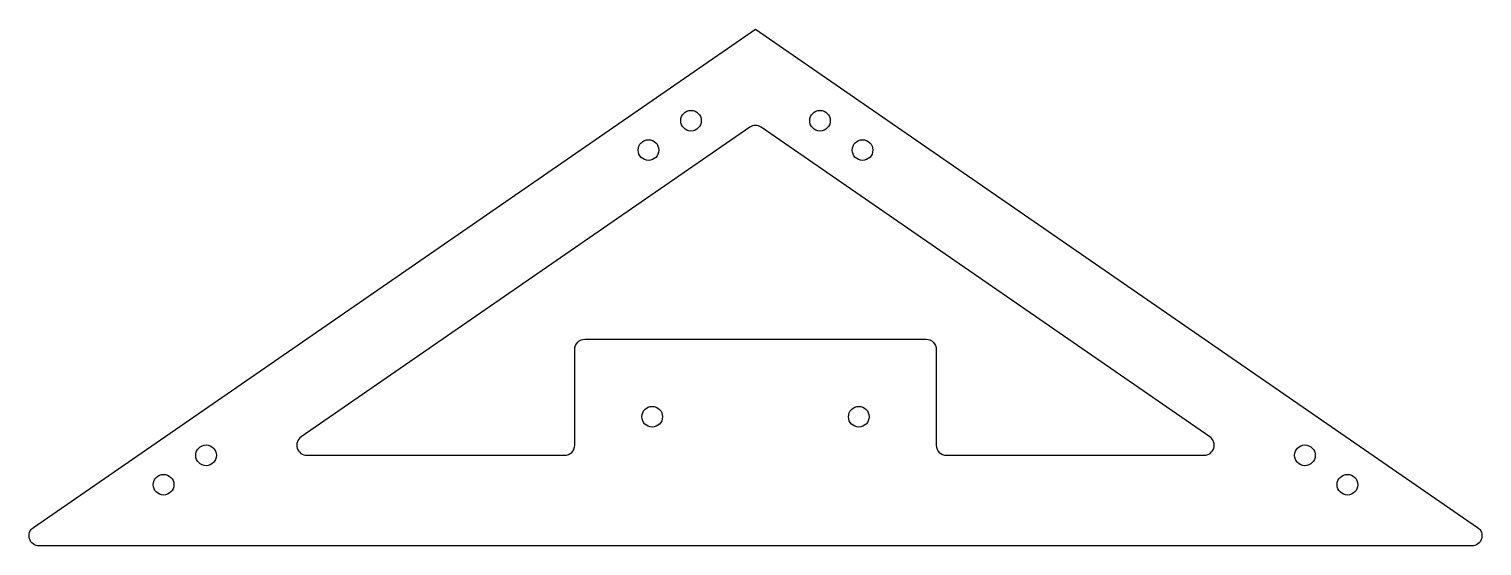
# Model space of a CAD drawing. Header units: millimetres. Extents: x -179 to 179, y -51 to 76.
import ezdxf

# ---------------------------------------------------------------- set-up
doc = ezdxf.new("R2010")
doc.units = ezdxf.units.MM
doc.layers.get('0').update_dxf_attribs({"linetype": 'CONTINUOUS'})

msp = doc.modelspace()

# ---------------------------------------------------------------- linework, layer by layer
for points in [[(177.54, -46.24, -0.735969), (176.12, -50.8), (-176.12, -50.8, -0.735969), (-177.54, -46.24), (0, 76.2)], [(-44.45, -2.5, -0.414214), (-41.95, 0), (41.95, 0, -0.414214), (44.45, -2.5), (44.45, -26.04, 0.414214), (46.95, -28.54), (110.29, -28.54, 0.735969), (111.71, -23.98), (1.42, 52.08, 0.311391), (-1.42, 52.08), (-111.71, -23.98, 0.735969), (-110.29, -28.54), (-46.95, -28.54, 0.414214), (-44.45, -26.04)]]:
    msp.add_lwpolyline(points, format="xyb", close=True)
for centre in [(-15.86, 53.69), (15.86, 53.69), (-26.32, 46.48), (26.32, 46.48), (-25.4, -19.05), (25.4, -19.05), (-135.09, -28.54), (135.09, -28.54), (-145.55, -35.75), (145.55, -35.75)]:
    msp.add_circle(centre, 2.54)

doc.saveas('drawing.dxf')
